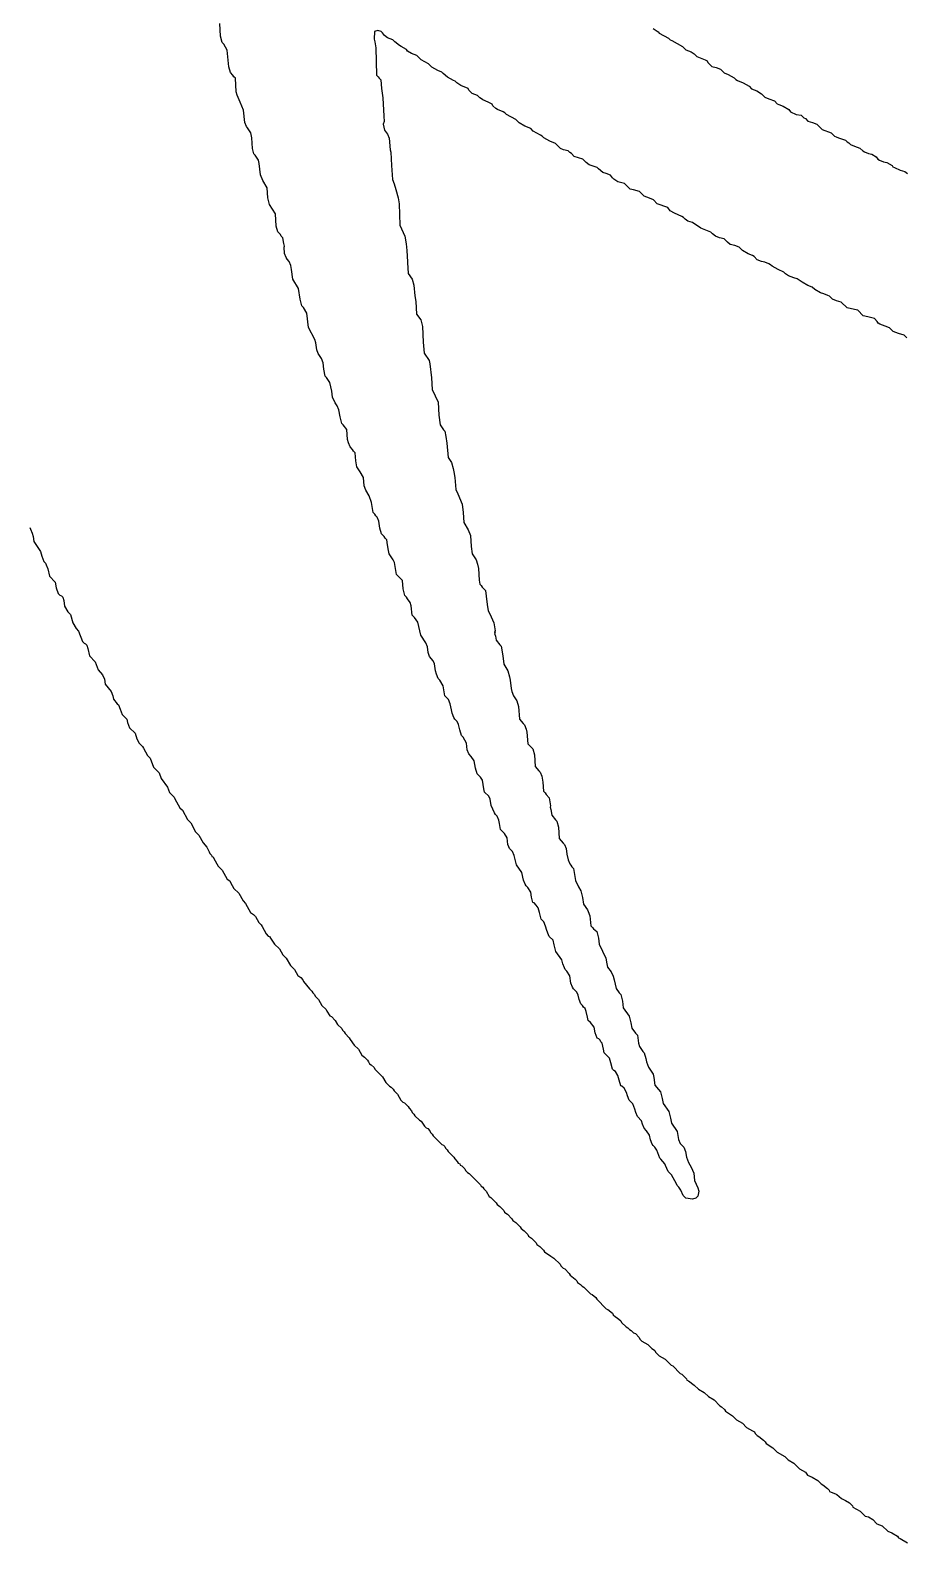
# Model space of a CAD drawing. Header units: inches. Extents: x 0 to 12.8, y -0.1 to 3.5.
# Drawn here: x 0.1769 to 0.2503, y 0.9835 to 1.1103 of the extents above; entities that cross this region are included whole.
import ezdxf

# ---------------------------------------------------------------- set-up
doc = ezdxf.new("R2010")
doc.units = ezdxf.units.IN
doc.header["$MEASUREMENT"] = 0
doc.layers.add('Bottom Overlay', color=54, linetype='Continuous')

msp = doc.modelspace()

# ---------------------------------------------------------------- linework, layer by layer
at = {"layer": 'Bottom Overlay'}
for p, q in [((0.19286, 1.10984), (0.19279, 1.11089)), ((0.193, 1.10929), (0.19286, 1.10984)), ((0.20577, 1.11023), (0.20573, 1.10957)), ((0.20605, 1.1103), (0.20577, 1.11023)), ((0.20632, 1.11023), (0.20605, 1.1103)), ((0.20643, 1.11012), (0.20632, 1.11023)), ((0.2066, 1.10988), (0.20643, 1.11012)), ((0.20685, 1.1097), (0.2066, 1.10988)), ((0.2073, 1.10953), (0.20685, 1.1097)), ((0.22911, 1.11047), (0.22953, 1.11019)), ((0.22953, 1.11019), (0.22963, 1.11009)), ((0.22963, 1.11009), (0.2304, 1.10967)), ((0.2304, 1.10967), (0.23054, 1.10953)), ((0.19314, 1.10915), (0.193, 1.10929)), ((0.19342, 1.10866), (0.19314, 1.10915)), ((0.19356, 1.10727), (0.19342, 1.10866)), ((0.20573, 1.10957), (0.2058, 1.10936)), ((0.2058, 1.10936), (0.20587, 1.10887)), ((0.20587, 1.10887), (0.20594, 1.10657)), ((0.20747, 1.10936), (0.2073, 1.10953)), ((0.20786, 1.10904), (0.20747, 1.10936)), ((0.20799, 1.10897), (0.20786, 1.10904)), ((0.20845, 1.10873), (0.20799, 1.10897)), ((0.20852, 1.10859), (0.20845, 1.10873)), ((0.20886, 1.10838), (0.20852, 1.10859)), ((0.20932, 1.10821), (0.20886, 1.10838)), ((0.23054, 1.10953), (0.23068, 1.10946)), ((0.23068, 1.10946), (0.23158, 1.10897)), ((0.23158, 1.10897), (0.23186, 1.1087)), ((0.23186, 1.1087), (0.23231, 1.10852)), ((0.23231, 1.10852), (0.23256, 1.10835)), ((0.23256, 1.10835), (0.23277, 1.10814)), ((0.1937, 1.10678), (0.19356, 1.10727)), ((0.20966, 1.10786), (0.20932, 1.10821)), ((0.21029, 1.10751), (0.20966, 1.10786)), ((0.21057, 1.10723), (0.21029, 1.10751)), ((0.21106, 1.10696), (0.21057, 1.10723)), ((0.23277, 1.10814), (0.23346, 1.10786)), ((0.23346, 1.10786), (0.23364, 1.10776)), ((0.23364, 1.10776), (0.2337, 1.10762)), ((0.2337, 1.10762), (0.23402, 1.1073)), ((0.23402, 1.1073), (0.2344, 1.1072)), ((0.2344, 1.1072), (0.23475, 1.10706)), ((0.23475, 1.10706), (0.23506, 1.10675)), ((0.1939, 1.10657), (0.1937, 1.10678)), ((0.19397, 1.10643), (0.1939, 1.10657)), ((0.19411, 1.1063), (0.19397, 1.10643)), ((0.19418, 1.10518), (0.19411, 1.1063)), ((0.20594, 1.10657), (0.20608, 1.10643)), ((0.20608, 1.10643), (0.20615, 1.1063)), ((0.20615, 1.1063), (0.20629, 1.10616)), ((0.20629, 1.10616), (0.20636, 1.10546)), ((0.2114, 1.10682), (0.21106, 1.10696)), ((0.21151, 1.10671), (0.2114, 1.10682)), ((0.21189, 1.1064), (0.21151, 1.10671)), ((0.21238, 1.10612), (0.21189, 1.1064)), ((0.21252, 1.10605), (0.21238, 1.10612)), ((0.21266, 1.10591), (0.21252, 1.10605)), ((0.213, 1.1057), (0.21266, 1.10591)), ((0.23506, 1.10675), (0.23541, 1.10661)), ((0.23541, 1.10661), (0.2359, 1.10633)), ((0.2359, 1.10633), (0.23604, 1.10619)), ((0.23604, 1.10619), (0.23617, 1.10612)), ((0.23617, 1.10612), (0.23666, 1.10591)), ((0.23666, 1.10591), (0.23715, 1.10563)), ((0.19425, 1.1049), (0.19418, 1.10518)), ((0.1945, 1.10431), (0.19425, 1.1049)), ((0.20636, 1.10546), (0.20646, 1.10466)), ((0.20646, 1.10466), (0.20653, 1.10313)), ((0.2136, 1.10546), (0.213, 1.1057)), ((0.21367, 1.10532), (0.2136, 1.10546)), ((0.21394, 1.10504), (0.21367, 1.10532)), ((0.2144, 1.10487), (0.21394, 1.10504)), ((0.2146, 1.10466), (0.2144, 1.10487)), ((0.21474, 1.10459), (0.2146, 1.10466)), ((0.21485, 1.10449), (0.21474, 1.10459)), ((0.23715, 1.10563), (0.23736, 1.10543)), ((0.23736, 1.10543), (0.23781, 1.10525)), ((0.23781, 1.10525), (0.23819, 1.10501)), ((0.23819, 1.10501), (0.23847, 1.10473)), ((0.23847, 1.10473), (0.23882, 1.10459)), ((0.23882, 1.10459), (0.23927, 1.10442)), ((0.19477, 1.10362), (0.1945, 1.10431)), ((0.19488, 1.10261), (0.19477, 1.10362)), ((0.2153, 1.10431), (0.21485, 1.10449)), ((0.21561, 1.10414), (0.2153, 1.10431)), ((0.21568, 1.104), (0.21561, 1.10414)), ((0.21593, 1.10376), (0.21568, 1.104)), ((0.21607, 1.10369), (0.21593, 1.10376)), ((0.21655, 1.10348), (0.21607, 1.10369)), ((0.21669, 1.10341), (0.21655, 1.10348)), ((0.21683, 1.10327), (0.21669, 1.10341)), ((0.2176, 1.10285), (0.21683, 1.10327)), ((0.23927, 1.10442), (0.23951, 1.10417)), ((0.23951, 1.10417), (0.23965, 1.1041)), ((0.23965, 1.1041), (0.24, 1.10396)), ((0.24, 1.10396), (0.24049, 1.10369)), ((0.24049, 1.10369), (0.24063, 1.10348)), ((0.24063, 1.10348), (0.24111, 1.10327)), ((0.24111, 1.10327), (0.24153, 1.1032)), ((0.19502, 1.10226), (0.19488, 1.10261)), ((0.19512, 1.10215), (0.19502, 1.10226)), ((0.1954, 1.10174), (0.19512, 1.10215)), ((0.20657, 1.10268), (0.2065, 1.10247)), ((0.2065, 1.10247), (0.2066, 1.10195)), ((0.20653, 1.10313), (0.20657, 1.10268)), ((0.21788, 1.10257), (0.2176, 1.10285)), ((0.21836, 1.10229), (0.21788, 1.10257)), ((0.21885, 1.10209), (0.21836, 1.10229)), ((0.21906, 1.10188), (0.21885, 1.10209)), ((0.24153, 1.1032), (0.24174, 1.10299)), ((0.24174, 1.10299), (0.24188, 1.10292)), ((0.24188, 1.10292), (0.24209, 1.10271)), ((0.24209, 1.10271), (0.24247, 1.10261)), ((0.24247, 1.10261), (0.24282, 1.10247)), ((0.24282, 1.10247), (0.24327, 1.10202)), ((0.24327, 1.10202), (0.24404, 1.10174)), ((0.19547, 1.10132), (0.1954, 1.10174)), ((0.19554, 1.10042), (0.19547, 1.10132)), ((0.2066, 1.10195), (0.20685, 1.10163)), ((0.20685, 1.10163), (0.20699, 1.10129)), ((0.20699, 1.10129), (0.20706, 1.10031)), ((0.21968, 1.10153), (0.21906, 1.10188)), ((0.21982, 1.10146), (0.21968, 1.10153)), ((0.21996, 1.10132), (0.21982, 1.10146)), ((0.22045, 1.10104), (0.21996, 1.10132)), ((0.22094, 1.10083), (0.22045, 1.10104)), ((0.22135, 1.10042), (0.22094, 1.10083)), ((0.24404, 1.10174), (0.24432, 1.10146)), ((0.24432, 1.10146), (0.24445, 1.10139)), ((0.24445, 1.10139), (0.24466, 1.10132)), ((0.24466, 1.10132), (0.24522, 1.10111)), ((0.24522, 1.10111), (0.24536, 1.10097)), ((0.24536, 1.10097), (0.2455, 1.1009)), ((0.2455, 1.1009), (0.24564, 1.10076)), ((0.24564, 1.10076), (0.24599, 1.10062)), ((0.19564, 1.09996), (0.19554, 1.10042)), ((0.19575, 1.09986), (0.19564, 1.09996)), ((0.19603, 1.09944), (0.19575, 1.09986)), ((0.1961, 1.09916), (0.19603, 1.09944)), ((0.20706, 1.10031), (0.20713, 1.1001)), ((0.20713, 1.1001), (0.20719, 1.09899)), ((0.2216, 1.10031), (0.22135, 1.10042)), ((0.22198, 1.10021), (0.2216, 1.10031)), ((0.22212, 1.10007), (0.22198, 1.10021)), ((0.22226, 1.1), (0.22212, 1.10007)), ((0.2225, 1.09975), (0.22226, 1.1)), ((0.22285, 1.09962), (0.2225, 1.09975)), ((0.22323, 1.09951), (0.22285, 1.09962)), ((0.22351, 1.09923), (0.22323, 1.09951)), ((0.24599, 1.10062), (0.24644, 1.10045)), ((0.24644, 1.10045), (0.24668, 1.10021)), ((0.24668, 1.10021), (0.24682, 1.10014)), ((0.24682, 1.10014), (0.24717, 1.1)), ((0.24717, 1.1), (0.24745, 1.09993)), ((0.24745, 1.09993), (0.24779, 1.09972)), ((0.24779, 1.09972), (0.24793, 1.09951)), ((0.24793, 1.09951), (0.24807, 1.09944)), ((0.24807, 1.09944), (0.24842, 1.0993)), ((0.1962, 1.09822), (0.1961, 1.09916)), ((0.19641, 1.09774), (0.1962, 1.09822)), ((0.20719, 1.09899), (0.20726, 1.09781)), ((0.22375, 1.09906), (0.22351, 1.09923)), ((0.22442, 1.09882), (0.22375, 1.09906)), ((0.22452, 1.09871), (0.22442, 1.09882)), ((0.2249, 1.0984), (0.22452, 1.09871)), ((0.22518, 1.09833), (0.2249, 1.0984)), ((0.22553, 1.09819), (0.22518, 1.09833)), ((0.22563, 1.09808), (0.22553, 1.09819)), ((0.24842, 1.0993), (0.2487, 1.09923)), ((0.2487, 1.09923), (0.24915, 1.09899)), ((0.24915, 1.09899), (0.24919, 1.09888)), ((0.24919, 1.09888), (0.24933, 1.09882)), ((0.24933, 1.09882), (0.24981, 1.09861)), ((0.24981, 1.09861), (0.2502, 1.0985)), ((0.2502, 1.0985), (0.25044, 1.09833)), ((0.19676, 1.09711), (0.19641, 1.09774)), ((0.19683, 1.09628), (0.19676, 1.09711)), ((0.20726, 1.09781), (0.2074, 1.09746)), ((0.2074, 1.09746), (0.20754, 1.09697)), ((0.20754, 1.09697), (0.20775, 1.09628)), ((0.2257, 1.09795), (0.22563, 1.09808)), ((0.22581, 1.09784), (0.2257, 1.09795)), ((0.22616, 1.09763), (0.22581, 1.09784)), ((0.22671, 1.09749), (0.22616, 1.09763)), ((0.2272, 1.09701), (0.22671, 1.09749)), ((0.22748, 1.09694), (0.2272, 1.09701)), ((0.22796, 1.0968), (0.22748, 1.09694)), ((0.19697, 1.09572), (0.19683, 1.09628)), ((0.19745, 1.09495), (0.19697, 1.09572)), ((0.20775, 1.09628), (0.20782, 1.09579)), ((0.20782, 1.09579), (0.20789, 1.09398)), ((0.22835, 1.09641), (0.22796, 1.0968)), ((0.2288, 1.09624), (0.22835, 1.09641)), ((0.22915, 1.0961), (0.2288, 1.09624)), ((0.22946, 1.09579), (0.22915, 1.0961)), ((0.23033, 1.09548), (0.22946, 1.09579)), ((0.19752, 1.09391), (0.19745, 1.09495)), ((0.23054, 1.0952), (0.23033, 1.09548)), ((0.23089, 1.09499), (0.23054, 1.0952)), ((0.23151, 1.09471), (0.23089, 1.09499)), ((0.23165, 1.09464), (0.23151, 1.09471)), ((0.23179, 1.0945), (0.23165, 1.09464)), ((0.23203, 1.09433), (0.23179, 1.0945)), ((0.19766, 1.09342), (0.19752, 1.09391)), ((0.19787, 1.09321), (0.19766, 1.09342)), ((0.19794, 1.09307), (0.19787, 1.09321)), ((0.20789, 1.09398), (0.20831, 1.09307)), ((0.23242, 1.09422), (0.23203, 1.09433)), ((0.23311, 1.09374), (0.23242, 1.09422)), ((0.23381, 1.09346), (0.23311, 1.09374)), ((0.23395, 1.09339), (0.23381, 1.09346)), ((0.23409, 1.09325), (0.23395, 1.09339)), ((0.23433, 1.09307), (0.23409, 1.09325)), ((0.19808, 1.09294), (0.19794, 1.09307)), ((0.19815, 1.09245), (0.19808, 1.09294)), ((0.19822, 1.09224), (0.19815, 1.09245)), ((0.19818, 1.09214), (0.19822, 1.09224)), ((0.19822, 1.09161), (0.19818, 1.09214)), ((0.20831, 1.09307), (0.20841, 1.09241)), ((0.20841, 1.09241), (0.20848, 1.09186)), ((0.20848, 1.09186), (0.20852, 1.09092)), ((0.23468, 1.09294), (0.23433, 1.09307)), ((0.23506, 1.09283), (0.23468, 1.09294)), ((0.23534, 1.09255), (0.23506, 1.09283)), ((0.23558, 1.09238), (0.23534, 1.09255)), ((0.23597, 1.09227), (0.23558, 1.09238)), ((0.23631, 1.09214), (0.23597, 1.09227)), ((0.23659, 1.09186), (0.23631, 1.09214)), ((0.23708, 1.09158), (0.23659, 1.09186)), ((0.19836, 1.09127), (0.19822, 1.09161)), ((0.19843, 1.09113), (0.19836, 1.09127)), ((0.1986, 1.09095), (0.19843, 1.09113)), ((0.19874, 1.0906), (0.1986, 1.09095)), ((0.19881, 1.09026), (0.19874, 1.0906)), ((0.20852, 1.09092), (0.20852, 1.09085)), ((0.20852, 1.09085), (0.20859, 1.08994)), ((0.23743, 1.09144), (0.23708, 1.09158)), ((0.23757, 1.09137), (0.23743, 1.09144)), ((0.23784, 1.09109), (0.23757, 1.09137)), ((0.23819, 1.09095), (0.23784, 1.09109)), ((0.23847, 1.09088), (0.23819, 1.09095)), ((0.23882, 1.09074), (0.23847, 1.09088)), ((0.23896, 1.09067), (0.23882, 1.09074)), ((0.2391, 1.09054), (0.23896, 1.09067)), ((0.19891, 1.08946), (0.19881, 1.09026)), ((0.1994, 1.08869), (0.19891, 1.08946)), ((0.20859, 1.08994), (0.20893, 1.08946)), ((0.20893, 1.08946), (0.20907, 1.08897)), ((0.23958, 1.09026), (0.2391, 1.09054)), ((0.24007, 1.09005), (0.23958, 1.09026)), ((0.24021, 1.08991), (0.24007, 1.09005)), ((0.24045, 1.08973), (0.24021, 1.08991)), ((0.24091, 1.08956), (0.24045, 1.08973)), ((0.24118, 1.08949), (0.24091, 1.08956)), ((0.2416, 1.08921), (0.24118, 1.08949)), ((0.19954, 1.08779), (0.1994, 1.08869)), ((0.20907, 1.08897), (0.20914, 1.08807)), ((0.20914, 1.08807), (0.20921, 1.08758)), ((0.24209, 1.08893), (0.2416, 1.08921)), ((0.24244, 1.0888), (0.24209, 1.08893)), ((0.24265, 1.08859), (0.24244, 1.0888)), ((0.24313, 1.08831), (0.24265, 1.08859)), ((0.24341, 1.08824), (0.24313, 1.08831)), ((0.24376, 1.0881), (0.24341, 1.08824)), ((0.2439, 1.08803), (0.24376, 1.0881)), ((0.24414, 1.08779), (0.2439, 1.08803)), ((0.19968, 1.08723), (0.19954, 1.08779)), ((0.19982, 1.08709), (0.19968, 1.08723)), ((0.2001, 1.0866), (0.19982, 1.08709)), ((0.20921, 1.08758), (0.20928, 1.08653)), ((0.24449, 1.08765), (0.24414, 1.08779)), ((0.24487, 1.08754), (0.24449, 1.08765)), ((0.24536, 1.08706), (0.24487, 1.08754)), ((0.24599, 1.08692), (0.24536, 1.08706)), ((0.24626, 1.08685), (0.24599, 1.08692)), ((0.24672, 1.0864), (0.24626, 1.08685)), ((0.20024, 1.08542), (0.2001, 1.0866)), ((0.20928, 1.08653), (0.20963, 1.08605)), ((0.20963, 1.08605), (0.20977, 1.08549)), ((0.2471, 1.08629), (0.24672, 1.0864)), ((0.24766, 1.08615), (0.2471, 1.08629)), ((0.2479, 1.08591), (0.24766, 1.08615)), ((0.24797, 1.08577), (0.2479, 1.08591)), ((0.24811, 1.0857), (0.24797, 1.08577)), ((0.24856, 1.08553), (0.24811, 1.0857)), ((0.24891, 1.08539), (0.24856, 1.08553)), ((0.20076, 1.08441), (0.20024, 1.08542)), ((0.20083, 1.08413), (0.20076, 1.08441)), ((0.20977, 1.08549), (0.20984, 1.08417)), ((0.24922, 1.08507), (0.24891, 1.08539)), ((0.24967, 1.0849), (0.24922, 1.08507)), ((0.25016, 1.08476), (0.24967, 1.0849)), ((0.25037, 1.08455), (0.25016, 1.08476)), ((0.20093, 1.08354), (0.20083, 1.08413)), ((0.20104, 1.08323), (0.20093, 1.08354)), ((0.20131, 1.08281), (0.20104, 1.08323)), ((0.20984, 1.08417), (0.20991, 1.08326)), ((0.20991, 1.08326), (0.21033, 1.08264)), ((0.20145, 1.08246), (0.20131, 1.08281)), ((0.20152, 1.08191), (0.20145, 1.08246)), ((0.20163, 1.08132), (0.20152, 1.08191)), ((0.21033, 1.08264), (0.2104, 1.08236)), ((0.2104, 1.08236), (0.21053, 1.08118)), ((0.20173, 1.08121), (0.20163, 1.08132)), ((0.20201, 1.08079), (0.20173, 1.08121)), ((0.20218, 1.08006), (0.20201, 1.08079)), ((0.21053, 1.08118), (0.2106, 1.0802)), ((0.20225, 1.07958), (0.20218, 1.08006)), ((0.20246, 1.07909), (0.20225, 1.07958)), ((0.2106, 1.0802), (0.21109, 1.07916)), ((0.21109, 1.07916), (0.21116, 1.07805)), ((0.20264, 1.07885), (0.20246, 1.07909)), ((0.20278, 1.0785), (0.20264, 1.07885)), ((0.20288, 1.07791), (0.20278, 1.0785)), ((0.20302, 1.07735), (0.20288, 1.07791)), ((0.21116, 1.07805), (0.21127, 1.07725)), ((0.20312, 1.07725), (0.20302, 1.07735)), ((0.20344, 1.07686), (0.20312, 1.07725)), ((0.20351, 1.07603), (0.20344, 1.07686)), ((0.21127, 1.07725), (0.21154, 1.07683)), ((0.21154, 1.07683), (0.21165, 1.07672)), ((0.21165, 1.07672), (0.21175, 1.07627)), ((0.20358, 1.07575), (0.20351, 1.07603)), ((0.20372, 1.0754), (0.20358, 1.07575)), ((0.20392, 1.07519), (0.20372, 1.0754)), ((0.21175, 1.07627), (0.21182, 1.07571)), ((0.21182, 1.07571), (0.21193, 1.0745)), ((0.20399, 1.07505), (0.20392, 1.07519)), ((0.20413, 1.07491), (0.20399, 1.07505)), ((0.2042, 1.07422), (0.20413, 1.07491)), ((0.20427, 1.07373), (0.2042, 1.07422)), ((0.21193, 1.0745), (0.2122, 1.07408)), ((0.2122, 1.07408), (0.21234, 1.07359)), ((0.20455, 1.07331), (0.20427, 1.07373)), ((0.20483, 1.07283), (0.20455, 1.07331)), ((0.2049, 1.07213), (0.20483, 1.07283)), ((0.21234, 1.07359), (0.21241, 1.07331)), ((0.21241, 1.07331), (0.21248, 1.07283)), ((0.21248, 1.07283), (0.21259, 1.07182)), ((0.20504, 1.07178), (0.2049, 1.07213)), ((0.20532, 1.0713), (0.20504, 1.07178)), ((0.21259, 1.07182), (0.21273, 1.07147)), ((0.20552, 1.07074), (0.20532, 1.0713)), ((0.20566, 1.0699), (0.20552, 1.07074)), ((0.21273, 1.07147), (0.21311, 1.0706)), ((0.21311, 1.0706), (0.21318, 1.0699)), ((0.2058, 1.06977), (0.20566, 1.0699)), ((0.20587, 1.06963), (0.2058, 1.06977)), ((0.20598, 1.06952), (0.20587, 1.06963)), ((0.20612, 1.06917), (0.20598, 1.06952)), ((0.20622, 1.06858), (0.20612, 1.06917)), ((0.21318, 1.0699), (0.21325, 1.06907)), ((0.21325, 1.06907), (0.2136, 1.06844)), ((0.17686, 1.06865), (0.17693, 1.06851)), ((0.17693, 1.06851), (0.17707, 1.06817)), ((0.17707, 1.06817), (0.17714, 1.06789)), ((0.17714, 1.06789), (0.17721, 1.06747)), ((0.20636, 1.0681), (0.20622, 1.06858)), ((0.20657, 1.06789), (0.20636, 1.0681)), ((0.20664, 1.06775), (0.20657, 1.06789)), ((0.20678, 1.06761), (0.20664, 1.06775)), ((0.2136, 1.06844), (0.2138, 1.06796)), ((0.2138, 1.06796), (0.21387, 1.06705)), ((0.17721, 1.06747), (0.17776, 1.06663)), ((0.17776, 1.06663), (0.17787, 1.06625)), ((0.20685, 1.06719), (0.20678, 1.06761)), ((0.20692, 1.0667), (0.20685, 1.06719)), ((0.20699, 1.06643), (0.20692, 1.0667)), ((0.21387, 1.06705), (0.21394, 1.06643)), ((0.17787, 1.06625), (0.17804, 1.0658)), ((0.17804, 1.0658), (0.17818, 1.06566)), ((0.17818, 1.06566), (0.17825, 1.06552)), ((0.17825, 1.06552), (0.17839, 1.06517)), ((0.20733, 1.06594), (0.20699, 1.06643)), ((0.20744, 1.0657), (0.20733, 1.06594)), ((0.20761, 1.06469), (0.20744, 1.0657)), ((0.21394, 1.06643), (0.21429, 1.06594)), ((0.21429, 1.06594), (0.2144, 1.06556)), ((0.2144, 1.06556), (0.21447, 1.06521)), ((0.21447, 1.06521), (0.21454, 1.06423)), ((0.17839, 1.06517), (0.17853, 1.06455)), ((0.17853, 1.06455), (0.17901, 1.06406)), ((0.17901, 1.06406), (0.17908, 1.06357)), ((0.2081, 1.0642), (0.20761, 1.06469)), ((0.20817, 1.0635), (0.2081, 1.0642)), ((0.21454, 1.06423), (0.2146, 1.06389)), ((0.17908, 1.06357), (0.17926, 1.06312)), ((0.17926, 1.06312), (0.1794, 1.06298)), ((0.1794, 1.06298), (0.17954, 1.06291)), ((0.17954, 1.06291), (0.17964, 1.06281)), ((0.17964, 1.06281), (0.17971, 1.06253)), ((0.20831, 1.06295), (0.20817, 1.0635)), ((0.20845, 1.06281), (0.20831, 1.06295)), ((0.20852, 1.06267), (0.20845, 1.06281)), ((0.20876, 1.06236), (0.20852, 1.06267)), ((0.2146, 1.06389), (0.21471, 1.06378)), ((0.21471, 1.06378), (0.21478, 1.06364)), ((0.21478, 1.06364), (0.21506, 1.06336)), ((0.21506, 1.06336), (0.21513, 1.06288)), ((0.21513, 1.06288), (0.2152, 1.06218)), ((0.17971, 1.06253), (0.17978, 1.06204)), ((0.17978, 1.06204), (0.18006, 1.06156)), ((0.18006, 1.06156), (0.18027, 1.06135)), ((0.20883, 1.06208), (0.20876, 1.06236)), ((0.20893, 1.06128), (0.20883, 1.06208)), ((0.2152, 1.06218), (0.2153, 1.06166)), ((0.2153, 1.06166), (0.21547, 1.06128)), ((0.18027, 1.06135), (0.18048, 1.06065)), ((0.18048, 1.06065), (0.18075, 1.06016)), ((0.18075, 1.06016), (0.18096, 1.05995)), ((0.20911, 1.0611), (0.20893, 1.06128)), ((0.20939, 1.06069), (0.20911, 1.0611)), ((0.20963, 1.05961), (0.20939, 1.06069)), ((0.21547, 1.06128), (0.21554, 1.06114)), ((0.21554, 1.06114), (0.21575, 1.06065)), ((0.21575, 1.06065), (0.21586, 1.05999)), ((0.18096, 1.05995), (0.18128, 1.05908)), ((0.18128, 1.05908), (0.18142, 1.05895)), ((0.18142, 1.05895), (0.18155, 1.05888)), ((0.18155, 1.05888), (0.18166, 1.05877)), ((0.21005, 1.05898), (0.20963, 1.05961)), ((0.21019, 1.05863), (0.21005, 1.05898)), ((0.21586, 1.05999), (0.21582, 1.05989)), ((0.21582, 1.05989), (0.21589, 1.05982)), ((0.21589, 1.05982), (0.21582, 1.05975)), ((0.21582, 1.05975), (0.21589, 1.05954)), ((0.21589, 1.05954), (0.21596, 1.05919)), ((0.21596, 1.05919), (0.21627, 1.05881)), ((0.18166, 1.05877), (0.18173, 1.05849)), ((0.18173, 1.05849), (0.18187, 1.05787)), ((0.18187, 1.05787), (0.18235, 1.05738)), ((0.21026, 1.05815), (0.21019, 1.05863)), ((0.21036, 1.05783), (0.21026, 1.05815)), ((0.21067, 1.05745), (0.21036, 1.05783)), ((0.21627, 1.05881), (0.21638, 1.0587)), ((0.21638, 1.0587), (0.21652, 1.05787)), ((0.21652, 1.05787), (0.21659, 1.05717)), ((0.18235, 1.05738), (0.1826, 1.05672)), ((0.1826, 1.05672), (0.18295, 1.0563)), ((0.21078, 1.05721), (0.21067, 1.05745)), ((0.21088, 1.05661), (0.21078, 1.05721)), ((0.21095, 1.05634), (0.21088, 1.05661)), ((0.21109, 1.05599), (0.21095, 1.05634)), ((0.21659, 1.05717), (0.21694, 1.05661)), ((0.21694, 1.05661), (0.21707, 1.05613)), ((0.18295, 1.0563), (0.18312, 1.05592)), ((0.18312, 1.05592), (0.18319, 1.0555)), ((0.18319, 1.0555), (0.18368, 1.05488)), ((0.21123, 1.05585), (0.21109, 1.05599)), ((0.21151, 1.05536), (0.21123, 1.05585)), ((0.21165, 1.05453), (0.21151, 1.05536)), ((0.21707, 1.05613), (0.21714, 1.05585)), ((0.21714, 1.05585), (0.21721, 1.05515)), ((0.21721, 1.05515), (0.21728, 1.05488)), ((0.18368, 1.05488), (0.18382, 1.05453)), ((0.18382, 1.05453), (0.18389, 1.05425)), ((0.18389, 1.05425), (0.1842, 1.05387)), ((0.1842, 1.05387), (0.1843, 1.05376)), ((0.21196, 1.05421), (0.21165, 1.05453)), ((0.2121, 1.05387), (0.21196, 1.05421)), ((0.2122, 1.05334), (0.2121, 1.05387)), ((0.21728, 1.05488), (0.21742, 1.05453)), ((0.21742, 1.05453), (0.2177, 1.05411)), ((0.2177, 1.05411), (0.21784, 1.05362)), ((0.1843, 1.05376), (0.18444, 1.05341)), ((0.18444, 1.05341), (0.18462, 1.05296)), ((0.18462, 1.05296), (0.185, 1.05258)), ((0.185, 1.05258), (0.18507, 1.0523)), ((0.21227, 1.05307), (0.2122, 1.05334)), ((0.21241, 1.05272), (0.21227, 1.05307)), ((0.21248, 1.05258), (0.21241, 1.05272)), ((0.21269, 1.05237), (0.21248, 1.05258)), ((0.21784, 1.05362), (0.21791, 1.05258)), ((0.21791, 1.05258), (0.21822, 1.0522)), ((0.18507, 1.0523), (0.18524, 1.05185)), ((0.18524, 1.05185), (0.18569, 1.0514)), ((0.18569, 1.0514), (0.18583, 1.05091)), ((0.2128, 1.05213), (0.21269, 1.05237)), ((0.2129, 1.05167), (0.2128, 1.05213)), ((0.21304, 1.05119), (0.2129, 1.05167)), ((0.21822, 1.0522), (0.21833, 1.05209)), ((0.21833, 1.05209), (0.21847, 1.05174)), ((0.21847, 1.05174), (0.21854, 1.05147)), ((0.21854, 1.05147), (0.21861, 1.05049)), ((0.18583, 1.05091), (0.18604, 1.05056)), ((0.18604, 1.05056), (0.18632, 1.05028)), ((0.18632, 1.05028), (0.18639, 1.05014)), ((0.18639, 1.05014), (0.18674, 1.04952)), ((0.21318, 1.05105), (0.21304, 1.05119)), ((0.21346, 1.05056), (0.21318, 1.05105)), ((0.21353, 1.05), (0.21346, 1.05056)), ((0.21367, 1.04966), (0.21353, 1.05)), ((0.21861, 1.05049), (0.21902, 1.05007)), ((0.21902, 1.05007), (0.21916, 1.04959)), ((0.18674, 1.04952), (0.18695, 1.04931)), ((0.18695, 1.04931), (0.18723, 1.04854)), ((0.21387, 1.04945), (0.21367, 1.04966)), ((0.21412, 1.04907), (0.21387, 1.04945)), ((0.21422, 1.04847), (0.21412, 1.04907)), ((0.21916, 1.04959), (0.21923, 1.04861)), ((0.18723, 1.04854), (0.18771, 1.04806)), ((0.18771, 1.04806), (0.18789, 1.0476)), ((0.18789, 1.0476), (0.18841, 1.04687)), ((0.21436, 1.04799), (0.21422, 1.04847)), ((0.21464, 1.04771), (0.21436, 1.04799)), ((0.21481, 1.04747), (0.21464, 1.04771)), ((0.21492, 1.04673), (0.21481, 1.04747)), ((0.21923, 1.04861), (0.21954, 1.04823)), ((0.21954, 1.04823), (0.21965, 1.04813)), ((0.21965, 1.04813), (0.21979, 1.04778)), ((0.21979, 1.04778), (0.21986, 1.04729)), ((0.18841, 1.04687), (0.18858, 1.04642)), ((0.18858, 1.04642), (0.18896, 1.04604)), ((0.21499, 1.04646), (0.21492, 1.04673)), ((0.21534, 1.04611), (0.21499, 1.04646)), ((0.21986, 1.04729), (0.21993, 1.04653)), ((0.21993, 1.04653), (0.22007, 1.04639)), ((0.22007, 1.04639), (0.22014, 1.04625)), ((0.22014, 1.04625), (0.22041, 1.04597)), ((0.18896, 1.04604), (0.18903, 1.0459)), ((0.18903, 1.0459), (0.18945, 1.04513)), ((0.18945, 1.04513), (0.18966, 1.04493)), ((0.18966, 1.04493), (0.19008, 1.04416)), ((0.21544, 1.04586), (0.21534, 1.04611)), ((0.21554, 1.04534), (0.21544, 1.04586)), ((0.21582, 1.04472), (0.21554, 1.04534)), ((0.22041, 1.04597), (0.22048, 1.04548)), ((0.22048, 1.04548), (0.22052, 1.04531)), ((0.22052, 1.04531), (0.22048, 1.0452)), ((0.22048, 1.0452), (0.22055, 1.04499)), ((0.22055, 1.04499), (0.22062, 1.04451)), ((0.19008, 1.04416), (0.19036, 1.04388)), ((0.19036, 1.04388), (0.19077, 1.04312)), ((0.21589, 1.04458), (0.21582, 1.04472)), ((0.21603, 1.04444), (0.21589, 1.04458)), ((0.21617, 1.04409), (0.21603, 1.04444)), ((0.21624, 1.04381), (0.21617, 1.04409)), ((0.21631, 1.04333), (0.21624, 1.04381)), ((0.22062, 1.04451), (0.22094, 1.04413)), ((0.22094, 1.04413), (0.22104, 1.04402)), ((0.22104, 1.04402), (0.22118, 1.04353)), ((0.19077, 1.04312), (0.19105, 1.04284)), ((0.19105, 1.04284), (0.1914, 1.04221)), ((0.21666, 1.04298), (0.21631, 1.04333)), ((0.21687, 1.04263), (0.21666, 1.04298)), ((0.21694, 1.04207), (0.21687, 1.04263)), ((0.22118, 1.04353), (0.22125, 1.04256)), ((0.22125, 1.04256), (0.22156, 1.04218)), ((0.1914, 1.04221), (0.19171, 1.04183)), ((0.19171, 1.04183), (0.19189, 1.04145)), ((0.19189, 1.04145), (0.19196, 1.04131)), ((0.19196, 1.04131), (0.1921, 1.04117)), ((0.1921, 1.04117), (0.19213, 1.04106)), ((0.21701, 1.04186), (0.21694, 1.04207)), ((0.21707, 1.04172), (0.21701, 1.04186)), ((0.21732, 1.04148), (0.21707, 1.04172)), ((0.21746, 1.04113), (0.21732, 1.04148)), ((0.21767, 1.04037), (0.21746, 1.04113)), ((0.22156, 1.04218), (0.22167, 1.04207)), ((0.22167, 1.04207), (0.22181, 1.04172)), ((0.22181, 1.04172), (0.22188, 1.04124)), ((0.22188, 1.04124), (0.22198, 1.04079)), ((0.19213, 1.04106), (0.19223, 1.04103)), ((0.19223, 1.04103), (0.1923, 1.04089)), ((0.1923, 1.04089), (0.19265, 1.04026)), ((0.19265, 1.04026), (0.193, 1.03992)), ((0.193, 1.03992), (0.19342, 1.03915)), ((0.21812, 1.03971), (0.21767, 1.04037)), ((0.22198, 1.04079), (0.22212, 1.04044)), ((0.22212, 1.04044), (0.22222, 1.04033)), ((0.22222, 1.04033), (0.22229, 1.04019)), ((0.22229, 1.04019), (0.22243, 1.04005)), ((0.22243, 1.04005), (0.22254, 1.03939)), ((0.19342, 1.03915), (0.19363, 1.03901)), ((0.19363, 1.03901), (0.1937, 1.03887)), ((0.1937, 1.03887), (0.19397, 1.03838)), ((0.21826, 1.03908), (0.21812, 1.03971)), ((0.2184, 1.03873), (0.21826, 1.03908)), ((0.21847, 1.03859), (0.2184, 1.03873)), ((0.21861, 1.03845), (0.21847, 1.03859)), ((0.22254, 1.03939), (0.22261, 1.03905)), ((0.22261, 1.03905), (0.22285, 1.03852)), ((0.19397, 1.03838), (0.19439, 1.03797)), ((0.19439, 1.03797), (0.19474, 1.03734)), ((0.19474, 1.03734), (0.19495, 1.03713)), ((0.21885, 1.03807), (0.21861, 1.03845)), ((0.21892, 1.03765), (0.21885, 1.03807)), ((0.21902, 1.0372), (0.21892, 1.03765)), ((0.22285, 1.03852), (0.22306, 1.03818)), ((0.22306, 1.03818), (0.2232, 1.03762)), ((0.2232, 1.03762), (0.22327, 1.03706)), ((0.19495, 1.03713), (0.19537, 1.03637)), ((0.19537, 1.03637), (0.19561, 1.03619)), ((0.19561, 1.03619), (0.19578, 1.03602)), ((0.21913, 1.03717), (0.21902, 1.0372)), ((0.2193, 1.03699), (0.21913, 1.03717)), ((0.21948, 1.03675), (0.2193, 1.03699)), ((0.21958, 1.03637), (0.21948, 1.03675)), ((0.21972, 1.03581), (0.21958, 1.03637)), ((0.22327, 1.03706), (0.22362, 1.03658)), ((0.22362, 1.03658), (0.22368, 1.03644)), ((0.22368, 1.03644), (0.22382, 1.03609)), ((0.22382, 1.03609), (0.22389, 1.03525)), ((0.19578, 1.03602), (0.19606, 1.03553)), ((0.19606, 1.03553), (0.19627, 1.03532)), ((0.19627, 1.03532), (0.19634, 1.03518)), ((0.19634, 1.03518), (0.19669, 1.03456)), ((0.21996, 1.03557), (0.21972, 1.03581)), ((0.2201, 1.03522), (0.21996, 1.03557)), ((0.22021, 1.03484), (0.2201, 1.03522)), ((0.22035, 1.03449), (0.22021, 1.03484)), ((0.22389, 1.03525), (0.22403, 1.03511)), ((0.22403, 1.03511), (0.2241, 1.03498)), ((0.2241, 1.03498), (0.22438, 1.03477)), ((0.19669, 1.03456), (0.19686, 1.03438)), ((0.19686, 1.03438), (0.19697, 1.03435)), ((0.19697, 1.03435), (0.19704, 1.03421)), ((0.19704, 1.03421), (0.19738, 1.03372)), ((0.19738, 1.03372), (0.1978, 1.03331)), ((0.22041, 1.03435), (0.22035, 1.03449)), ((0.22073, 1.03404), (0.22041, 1.03435)), ((0.22083, 1.03365), (0.22073, 1.03404)), ((0.22097, 1.0331), (0.22083, 1.03365)), ((0.22438, 1.03477), (0.22452, 1.03421)), ((0.22452, 1.03421), (0.22459, 1.03372)), ((0.22459, 1.03372), (0.22515, 1.03254)), ((0.1978, 1.03331), (0.19808, 1.03282)), ((0.19808, 1.03282), (0.19836, 1.03254)), ((0.19836, 1.03254), (0.19871, 1.03191)), ((0.22146, 1.0324), (0.22097, 1.0331)), ((0.22153, 1.03205), (0.22146, 1.0324)), ((0.22515, 1.03254), (0.22522, 1.03205)), ((0.19871, 1.03191), (0.19905, 1.03157)), ((0.19905, 1.03157), (0.19933, 1.03108)), ((0.19933, 1.03108), (0.19958, 1.0309)), ((0.22167, 1.03171), (0.22153, 1.03205)), ((0.22174, 1.03157), (0.22167, 1.03171)), ((0.22188, 1.03143), (0.22174, 1.03157)), ((0.22212, 1.03104), (0.22188, 1.03143)), ((0.22222, 1.03045), (0.22212, 1.03104)), ((0.22522, 1.03205), (0.22529, 1.03177)), ((0.22529, 1.03177), (0.2256, 1.03139)), ((0.2256, 1.03139), (0.22577, 1.03101)), ((0.22577, 1.03101), (0.22584, 1.03073)), ((0.19958, 1.0309), (0.19975, 1.03073)), ((0.19975, 1.03073), (0.19982, 1.03059)), ((0.19982, 1.03059), (0.20031, 1.02997)), ((0.20031, 1.02997), (0.20051, 1.02976)), ((0.20051, 1.02976), (0.20058, 1.02962)), ((0.22236, 1.0301), (0.22222, 1.03045)), ((0.22243, 1.02997), (0.22236, 1.0301)), ((0.22271, 1.02969), (0.22243, 1.02997)), ((0.22584, 1.03073), (0.22602, 1.03)), ((0.22602, 1.03), (0.22626, 1.02962)), ((0.20058, 1.02962), (0.20072, 1.02948)), ((0.20072, 1.02948), (0.20079, 1.02934)), ((0.20079, 1.02934), (0.20107, 1.02906)), ((0.20107, 1.02906), (0.20135, 1.02857)), ((0.20135, 1.02857), (0.2017, 1.02823)), ((0.22282, 1.02944), (0.22271, 1.02969)), ((0.22292, 1.02906), (0.22282, 1.02944)), ((0.22306, 1.02871), (0.22292, 1.02906)), ((0.2232, 1.02857), (0.22306, 1.02871)), ((0.22327, 1.02843), (0.2232, 1.02857)), ((0.22341, 1.0283), (0.22327, 1.02843)), ((0.22626, 1.02962), (0.2264, 1.02948)), ((0.2264, 1.02948), (0.22654, 1.02892)), ((0.22654, 1.02892), (0.22661, 1.02837)), ((0.2017, 1.02823), (0.20177, 1.02809)), ((0.20177, 1.02809), (0.20201, 1.0277)), ((0.20201, 1.0277), (0.20215, 1.02763)), ((0.20215, 1.02763), (0.20246, 1.02732)), ((0.20246, 1.02732), (0.20267, 1.02697)), ((0.22351, 1.02805), (0.22341, 1.0283)), ((0.22362, 1.0276), (0.22351, 1.02805)), ((0.22368, 1.02732), (0.22362, 1.0276)), ((0.22386, 1.02715), (0.22368, 1.02732)), ((0.22661, 1.02837), (0.22709, 1.02767)), ((0.22709, 1.02767), (0.22723, 1.02711)), ((0.20267, 1.02697), (0.20302, 1.02663)), ((0.20302, 1.02663), (0.20309, 1.02649)), ((0.20309, 1.02649), (0.20323, 1.02635)), ((0.20323, 1.02635), (0.2033, 1.02621)), ((0.2033, 1.02621), (0.20365, 1.02586)), ((0.22417, 1.02676), (0.22386, 1.02715)), ((0.22424, 1.02628), (0.22417, 1.02676)), ((0.22442, 1.02583), (0.22424, 1.02628)), ((0.22723, 1.02711), (0.22734, 1.02666)), ((0.22734, 1.02666), (0.22762, 1.02624)), ((0.22762, 1.02624), (0.22779, 1.02607)), ((0.22779, 1.02607), (0.22789, 1.02541)), ((0.20365, 1.02586), (0.20372, 1.02572)), ((0.20372, 1.02572), (0.20406, 1.02523)), ((0.20406, 1.02523), (0.20441, 1.02489)), ((0.20441, 1.02489), (0.20469, 1.0244)), ((0.22455, 1.02576), (0.22442, 1.02583)), ((0.22466, 1.02565), (0.22455, 1.02576)), ((0.22473, 1.02551), (0.22466, 1.02565)), ((0.22483, 1.02541), (0.22473, 1.02551)), ((0.22494, 1.02489), (0.22483, 1.02541)), ((0.22501, 1.02461), (0.22494, 1.02489)), ((0.22789, 1.02541), (0.22796, 1.02513)), ((0.22796, 1.02513), (0.22824, 1.02471)), ((0.22824, 1.02471), (0.22835, 1.02461)), ((0.20469, 1.0244), (0.20493, 1.02423)), ((0.20493, 1.02423), (0.20518, 1.02398)), ((0.20518, 1.02398), (0.20525, 1.02384)), ((0.20525, 1.02384), (0.20535, 1.02367)), ((0.20535, 1.02367), (0.20549, 1.0236)), ((0.20549, 1.0236), (0.20573, 1.02336)), ((0.20573, 1.02336), (0.2058, 1.02322)), ((0.22546, 1.02416), (0.22501, 1.02461)), ((0.22556, 1.02377), (0.22546, 1.02416)), ((0.2257, 1.02322), (0.22556, 1.02377)), ((0.22835, 1.02461), (0.22849, 1.02412)), ((0.22849, 1.02412), (0.22856, 1.02384)), ((0.22856, 1.02384), (0.22873, 1.02339)), ((0.22873, 1.02339), (0.2289, 1.02315)), ((0.2058, 1.02322), (0.20643, 1.02259)), ((0.20643, 1.02259), (0.20671, 1.0221)), ((0.20671, 1.0221), (0.20702, 1.02179)), ((0.22581, 1.02311), (0.2257, 1.02322)), ((0.22595, 1.02304), (0.22581, 1.02311)), ((0.22616, 1.02269), (0.22595, 1.02304)), ((0.22626, 1.02231), (0.22616, 1.02269)), ((0.2264, 1.02182), (0.22626, 1.02231)), ((0.2289, 1.02315), (0.22911, 1.0228)), ((0.22911, 1.0228), (0.22918, 1.02252)), ((0.22918, 1.02252), (0.22925, 1.02189)), ((0.20702, 1.02179), (0.20716, 1.02172)), ((0.20716, 1.02172), (0.20733, 1.02155)), ((0.20733, 1.02155), (0.2074, 1.02141)), ((0.2074, 1.02141), (0.20768, 1.02113)), ((0.20768, 1.02113), (0.20796, 1.02064)), ((0.2265, 1.02179), (0.2264, 1.02182)), ((0.22668, 1.02162), (0.2265, 1.02179)), ((0.22689, 1.02127), (0.22668, 1.02162)), ((0.22696, 1.02099), (0.22689, 1.02127)), ((0.22709, 1.02064), (0.22696, 1.02099)), ((0.22925, 1.02189), (0.22956, 1.02151)), ((0.22956, 1.02151), (0.22974, 1.02134)), ((0.22974, 1.02134), (0.22988, 1.02078)), ((0.20796, 1.02064), (0.20813, 1.02047)), ((0.20813, 1.02047), (0.20827, 1.0204)), ((0.20827, 1.0204), (0.20859, 1.02009)), ((0.20859, 1.02009), (0.20866, 1.01995)), ((0.20866, 1.01995), (0.20886, 1.01974)), ((0.20886, 1.01974), (0.20893, 1.0196)), ((0.20893, 1.0196), (0.20907, 1.01946)), ((0.22741, 1.02033), (0.22709, 1.02064)), ((0.22758, 1.01988), (0.22741, 1.02033)), ((0.22765, 1.0196), (0.22758, 1.01988)), ((0.22779, 1.01925), (0.22765, 1.0196)), ((0.22988, 1.02078), (0.22995, 1.02036)), ((0.22995, 1.02036), (0.23043, 1.01967)), ((0.23043, 1.01967), (0.23057, 1.01911)), ((0.20907, 1.01946), (0.20914, 1.01932)), ((0.20914, 1.01932), (0.20953, 1.01894)), ((0.20953, 1.01894), (0.20966, 1.01887)), ((0.20966, 1.01887), (0.20994, 1.01845)), ((0.20994, 1.01845), (0.21008, 1.01831)), ((0.21008, 1.01831), (0.21022, 1.01824)), ((0.22814, 1.0189), (0.22779, 1.01925)), ((0.22821, 1.01862), (0.22814, 1.0189)), ((0.22835, 1.01828), (0.22821, 1.01862)), ((0.23057, 1.01911), (0.23064, 1.01869)), ((0.23064, 1.01869), (0.23113, 1.018)), ((0.21022, 1.01824), (0.2104, 1.01807)), ((0.2104, 1.01807), (0.21046, 1.01793)), ((0.21046, 1.01793), (0.2106, 1.01779)), ((0.2106, 1.01779), (0.21067, 1.01765)), ((0.21067, 1.01765), (0.2114, 1.01692)), ((0.22856, 1.01807), (0.22835, 1.01828)), ((0.2288, 1.01768), (0.22856, 1.01807)), ((0.2289, 1.0173), (0.2288, 1.01768)), ((0.22904, 1.01695), (0.2289, 1.0173)), ((0.23113, 1.018), (0.23123, 1.01734)), ((0.23123, 1.01734), (0.23137, 1.01699)), ((0.2114, 1.01692), (0.21154, 1.01685)), ((0.21154, 1.01685), (0.21165, 1.01675)), ((0.21165, 1.01675), (0.21172, 1.01661)), ((0.21172, 1.01661), (0.21186, 1.01647)), ((0.21186, 1.01647), (0.21193, 1.01633)), ((0.21193, 1.01633), (0.21241, 1.01584)), ((0.21241, 1.01584), (0.21248, 1.0157)), ((0.22911, 1.01682), (0.22904, 1.01695)), ((0.22925, 1.01668), (0.22911, 1.01682)), ((0.22943, 1.01643), (0.22925, 1.01668)), ((0.22967, 1.01577), (0.22943, 1.01643)), ((0.22977, 1.01567), (0.22967, 1.01577)), ((0.23137, 1.01699), (0.23169, 1.01668)), ((0.23169, 1.01668), (0.23183, 1.01633)), ((0.23183, 1.01633), (0.2319, 1.01584)), ((0.2319, 1.01584), (0.23207, 1.01539)), ((0.21248, 1.0157), (0.21269, 1.01549)), ((0.21269, 1.01549), (0.21276, 1.01535)), ((0.21276, 1.01535), (0.2129, 1.01528)), ((0.2129, 1.01528), (0.21293, 1.01518)), ((0.21293, 1.01518), (0.21307, 1.01511)), ((0.21307, 1.01511), (0.21332, 1.01487)), ((0.21332, 1.01487), (0.21339, 1.01473)), ((0.21339, 1.01473), (0.21356, 1.01455)), ((0.21356, 1.01455), (0.2137, 1.01448)), ((0.2137, 1.01448), (0.21464, 1.01354)), ((0.23009, 1.01528), (0.22977, 1.01567)), ((0.23016, 1.01515), (0.23009, 1.01528)), ((0.23036, 1.01466), (0.23016, 1.01515)), ((0.23064, 1.01438), (0.23036, 1.01466)), ((0.23207, 1.01539), (0.23231, 1.01501)), ((0.23231, 1.01501), (0.23252, 1.01452)), ((0.23252, 1.01452), (0.23259, 1.01389)), ((0.21464, 1.01354), (0.21471, 1.01341)), ((0.21471, 1.01341), (0.21485, 1.01334)), ((0.21485, 1.01334), (0.21492, 1.0132)), ((0.23106, 1.01361), (0.23064, 1.01438)), ((0.23113, 1.01348), (0.23106, 1.01361)), ((0.23127, 1.01334), (0.23113, 1.01348)), ((0.23144, 1.01309), (0.23127, 1.01334)), ((0.23259, 1.01389), (0.23287, 1.01327)), ((0.23287, 1.01327), (0.23294, 1.01299)), ((0.21492, 1.0132), (0.21513, 1.01299)), ((0.21513, 1.01299), (0.21537, 1.01254)), ((0.21537, 1.01254), (0.21551, 1.01247)), ((0.21551, 1.01247), (0.21596, 1.01201)), ((0.21596, 1.01201), (0.21603, 1.01187)), ((0.23162, 1.01264), (0.23144, 1.01309)), ((0.23186, 1.0124), (0.23162, 1.01264)), ((0.23242, 1.01233), (0.23186, 1.0124)), ((0.2327, 1.0124), (0.23242, 1.01233)), ((0.23287, 1.01257), (0.2327, 1.0124)), ((0.23294, 1.01299), (0.23287, 1.01257)), ((0.21603, 1.01187), (0.21627, 1.0117)), ((0.21627, 1.0117), (0.21659, 1.01139)), ((0.21659, 1.01139), (0.21666, 1.01125)), ((0.21666, 1.01125), (0.21676, 1.01114)), ((0.21676, 1.01114), (0.2169, 1.01107)), ((0.2169, 1.01107), (0.21728, 1.01069)), ((0.21728, 1.01069), (0.21735, 1.01055)), ((0.21735, 1.01055), (0.2176, 1.01038)), ((0.2176, 1.01038), (0.21798, 1.01)), ((0.21798, 1.01), (0.21805, 1.00986)), ((0.21805, 1.00986), (0.21829, 1.00968)), ((0.21829, 1.00968), (0.21861, 1.00937)), ((0.21861, 1.00937), (0.21868, 1.00923)), ((0.21868, 1.00923), (0.21892, 1.00906)), ((0.21892, 1.00906), (0.2193, 1.00867)), ((0.2193, 1.00867), (0.21937, 1.00853)), ((0.21937, 1.00853), (0.21961, 1.00836)), ((0.21961, 1.00836), (0.21993, 1.00805)), ((0.21993, 1.00805), (0.22, 1.00791)), ((0.22, 1.00791), (0.22055, 1.00756)), ((0.22055, 1.00756), (0.2208, 1.00739)), ((0.2208, 1.00739), (0.22132, 1.00687)), ((0.22132, 1.00687), (0.22139, 1.00673)), ((0.22139, 1.00673), (0.22156, 1.00655)), ((0.22156, 1.00655), (0.2217, 1.00648)), ((0.2217, 1.00648), (0.22208, 1.0061)), ((0.22208, 1.0061), (0.22215, 1.00596)), ((0.22215, 1.00596), (0.22257, 1.00561)), ((0.22257, 1.00561), (0.22271, 1.00547)), ((0.22271, 1.00547), (0.22278, 1.00533)), ((0.22278, 1.00533), (0.22302, 1.00516)), ((0.22302, 1.00516), (0.22316, 1.00502)), ((0.22316, 1.00502), (0.2233, 1.00495)), ((0.2233, 1.00495), (0.22386, 1.00439)), ((0.22386, 1.00439), (0.224, 1.00433)), ((0.224, 1.00433), (0.22431, 1.00408)), ((0.22431, 1.00408), (0.22438, 1.00394)), ((0.22438, 1.00394), (0.22518, 1.00314)), ((0.22518, 1.00314), (0.22532, 1.00307)), ((0.22532, 1.00307), (0.2257, 1.00276)), ((0.2257, 1.00276), (0.22577, 1.00262)), ((0.22577, 1.00262), (0.22595, 1.00245)), ((0.22595, 1.00245), (0.22609, 1.00238)), ((0.22609, 1.00238), (0.2264, 1.00213)), ((0.2264, 1.00213), (0.22647, 1.00199)), ((0.22647, 1.00199), (0.22685, 1.00161)), ((0.22685, 1.00161), (0.22699, 1.00154)), ((0.22699, 1.00154), (0.22713, 1.0014)), ((0.22713, 1.0014), (0.22727, 1.00133)), ((0.22727, 1.00133), (0.22748, 1.00112)), ((0.22748, 1.00112), (0.22762, 1.00106)), ((0.22762, 1.00106), (0.22793, 1.00074)), ((0.22793, 1.00074), (0.228, 1.0006)), ((0.228, 1.0006), (0.22817, 1.00043)), ((0.22817, 1.00043), (0.22866, 1.00015)), ((0.22866, 1.00015), (0.22901, 0.9998)), ((0.22901, 0.9998), (0.22915, 0.99973)), ((0.22915, 0.99973), (0.22925, 0.99963)), ((0.22925, 0.99963), (0.22932, 0.99949)), ((0.22932, 0.99949), (0.22963, 0.99918)), ((0.22963, 0.99918), (0.23012, 0.9989)), ((0.23012, 0.9989), (0.23061, 0.99841)), ((0.23061, 0.99841), (0.23075, 0.99834)), ((0.23075, 0.99834), (0.23137, 0.99772)), ((0.23137, 0.99772), (0.23151, 0.99765)), ((0.23151, 0.99765), (0.2319, 0.99726)), ((0.2319, 0.99726), (0.23193, 0.99716)), ((0.23193, 0.99716), (0.23207, 0.99709)), ((0.23207, 0.99709), (0.23256, 0.99674)), ((0.23256, 0.99674), (0.2329, 0.99639)), ((0.2329, 0.99639), (0.23339, 0.99611)), ((0.23339, 0.99611), (0.23374, 0.99577)), ((0.23374, 0.99577), (0.23423, 0.99549)), ((0.23423, 0.99549), (0.23471, 0.995)), ((0.23471, 0.995), (0.23485, 0.99493)), ((0.23485, 0.99493), (0.2351, 0.99469)), ((0.2351, 0.99469), (0.23517, 0.99455)), ((0.23517, 0.99455), (0.23576, 0.99417)), ((0.23576, 0.99417), (0.23611, 0.99382)), ((0.23611, 0.99382), (0.23659, 0.99354)), ((0.23659, 0.99354), (0.23694, 0.99319)), ((0.23694, 0.99319), (0.23743, 0.99291)), ((0.23743, 0.99291), (0.2376, 0.99281)), ((0.2376, 0.99281), (0.23767, 0.99267)), ((0.23767, 0.99267), (0.23784, 0.9925)), ((0.23784, 0.9925), (0.23798, 0.99243)), ((0.23798, 0.99243), (0.23837, 0.99211)), ((0.23837, 0.99211), (0.23851, 0.99197)), ((0.23851, 0.99197), (0.23858, 0.99184)), ((0.23858, 0.99184), (0.23913, 0.99149)), ((0.23913, 0.99149), (0.23951, 0.99111)), ((0.23951, 0.99111), (0.24014, 0.99076)), ((0.24014, 0.99076), (0.24042, 0.99048)), ((0.24042, 0.99048), (0.24091, 0.9902)), ((0.24091, 0.9902), (0.24139, 0.98971)), ((0.24139, 0.98971), (0.24188, 0.98944)), ((0.24188, 0.98944), (0.24205, 0.98919)), ((0.24205, 0.98919), (0.24244, 0.98902)), ((0.24244, 0.98902), (0.24292, 0.98874)), ((0.24292, 0.98874), (0.2432, 0.98846)), ((0.2432, 0.98846), (0.24334, 0.98839)), ((0.24334, 0.98839), (0.24372, 0.98808)), ((0.24372, 0.98808), (0.24386, 0.98794)), ((0.24386, 0.98794), (0.2439, 0.98783)), ((0.2439, 0.98783), (0.24404, 0.98777)), ((0.24404, 0.98777), (0.24439, 0.98763)), ((0.24439, 0.98763), (0.24452, 0.98756)), ((0.24452, 0.98756), (0.24491, 0.98724)), ((0.24491, 0.98724), (0.24522, 0.98707)), ((0.24522, 0.98707), (0.24557, 0.98686)), ((0.24557, 0.98686), (0.24581, 0.98662)), ((0.24581, 0.98662), (0.24585, 0.98651)), ((0.24585, 0.98651), (0.24647, 0.98616)), ((0.24647, 0.98616), (0.24689, 0.98575)), ((0.24689, 0.98575), (0.24717, 0.98568)), ((0.24717, 0.98568), (0.24752, 0.98547)), ((0.24752, 0.98547), (0.24786, 0.98512)), ((0.24786, 0.98512), (0.24832, 0.98495)), ((0.24832, 0.98495), (0.24877, 0.9845)), ((0.24877, 0.9845), (0.24912, 0.98436)), ((0.24912, 0.98436), (0.2496, 0.98408)), ((0.2496, 0.98408), (0.24967, 0.98394)), ((0.24967, 0.98394), (0.24981, 0.98387)), ((0.24981, 0.98387), (0.25044, 0.98352))]:
    msp.add_line(p, q, dxfattribs=at)

doc.saveas('drawing.dxf')
